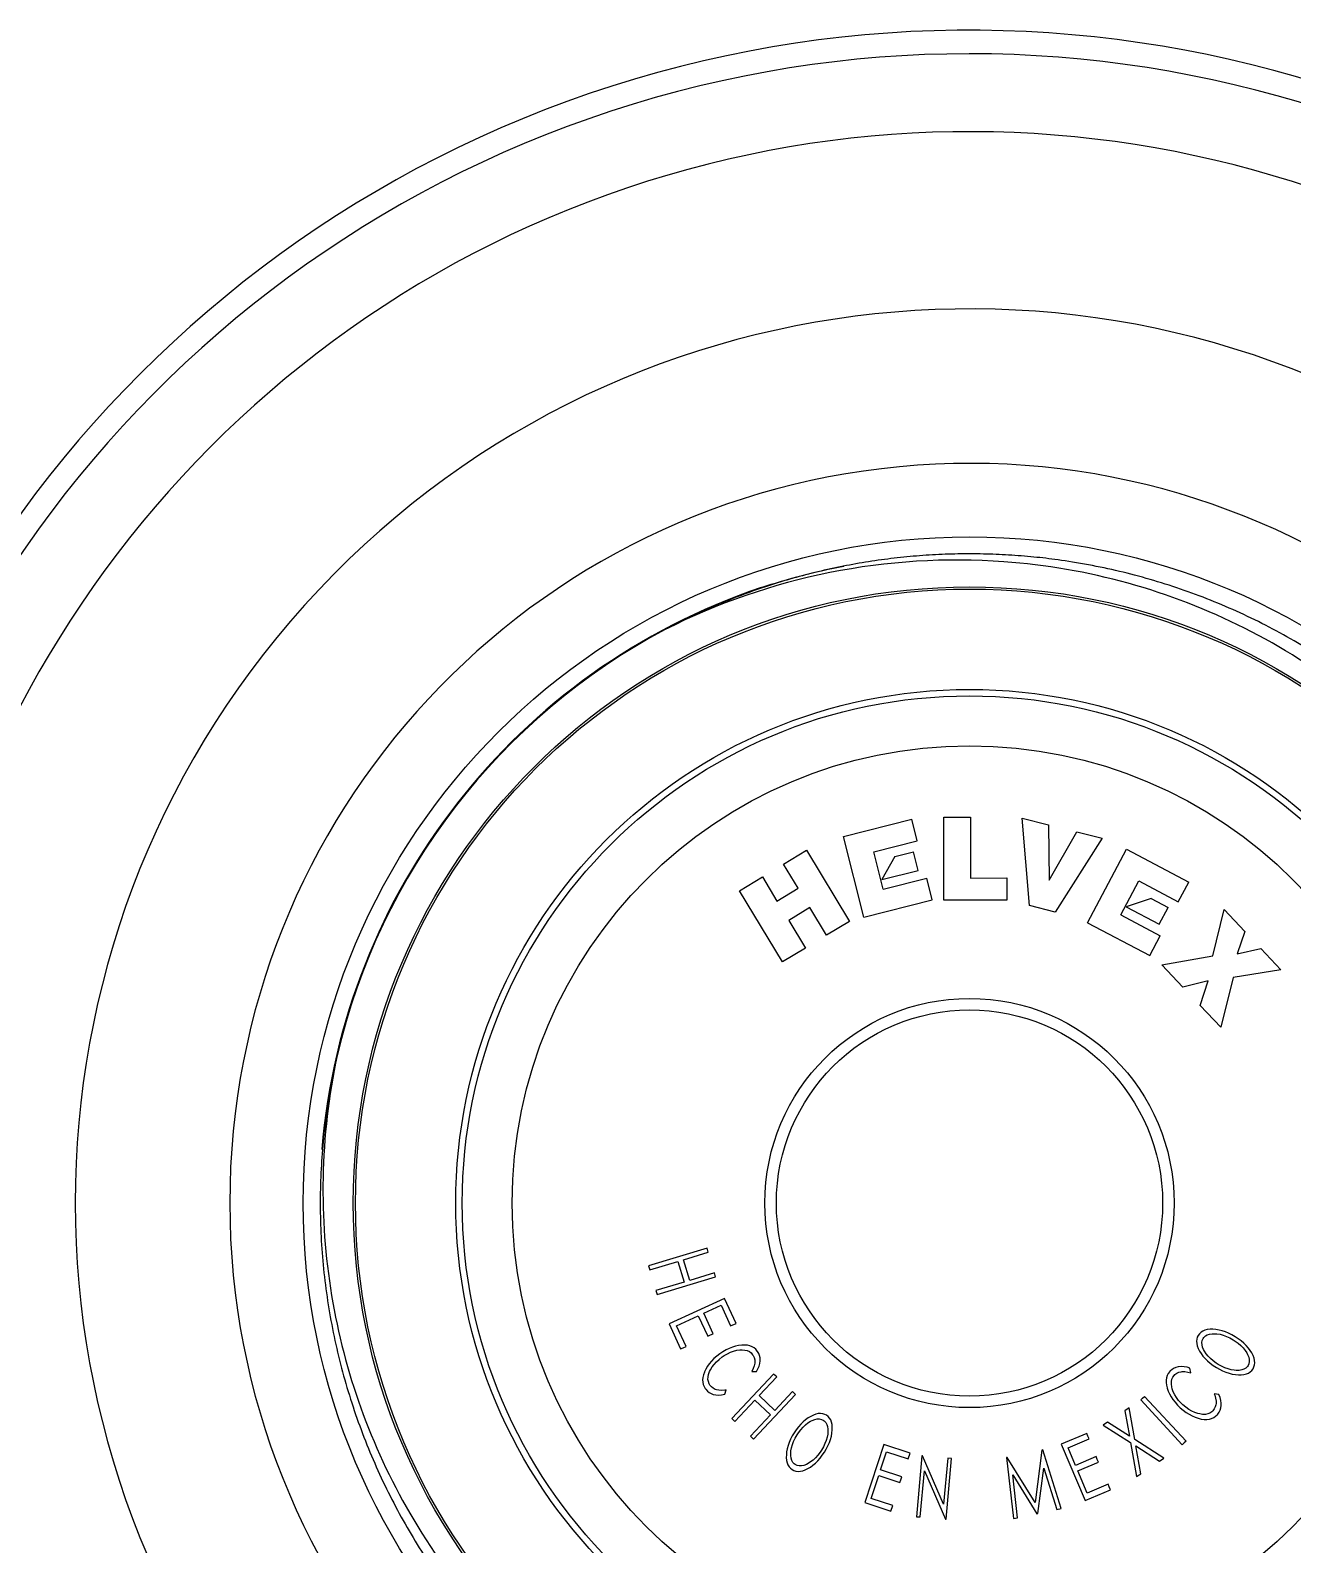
# Model space of a CAD drawing. Header units: millimetres. Extents: x 2.27 to 5, y 4.62 to 5.66.
# Drawn here: x 3.03696 to 3.07578, y 5.50005 to 5.54663 of the extents above; entities that cross this region are included whole.
import ezdxf

# ---------------------------------------------------------------- set-up
doc = ezdxf.new("R2010")
doc.units = ezdxf.units.MM
doc.linetypes.add('ACAD_ISO07W100', pattern=[3, 0, -3])
doc.styles.get("Standard").update_dxf_attribs({"font": 'arial.ttf'})
doc.dimstyles.new('cotas baños', dxfattribs={"dimtxt": 0.02, "dimasz": 0.015, "dimexe": 0.01, "dimexo": 0, "dimgap": 0.01, "dimtad": 1, "dimdsep": 46, "dimtxsty": 'Standard', "dimcen": 2.5, "dimadec": 0, "dimazin": 0, "dimtfac": 1, "dimtmove": 0, "dimatfit": 3, "dimfxl": 0, "dimarcsym": 0})

# ---------------------------------------------------------------- blocks, each defined once
blk = doc.blocks.new('110-32-frente')
at = {"linetype": 'Continuous', "lineweight": 5}
for p, q in [((7.627420896243776, 3.622709596076497), (7.628242295331317, 3.62271167457132)), ((7.627427506103075, 3.620152608068679), (7.627420896243776, 3.622709596076497)), ((7.628242295331317, 3.62271167457132), (7.628247058315082, 3.620833832188612)), ((7.62433945187834, 3.622116416634309), (7.62643726525269, 3.622645206427115)), ((7.626605061722608, 3.621979524745012), (7.62643726525269, 3.622645206427115)), ((7.630054811766776, 3.619984175785411), (7.629830973952742, 3.622672932877321)), ((7.629830973952742, 3.622672932877321), (7.630646820240925, 3.622471751472232)), ((7.630646820240925, 3.622471751472232), (7.630669208065674, 3.620765885912252)), ((7.630669208065674, 3.620765885912252), (7.631513226174412, 3.62225809956298)), ((7.631513226174412, 3.62225809956298), (7.632296941856666, 3.622064827583791)), ((7.624965224951928, 3.619633851462047), (7.62433945187834, 3.622116416634309)), ((7.625270644772691, 3.621643162096599), (7.626605061722608, 3.621979524745012)), ((7.632296941856666, 3.622064827583791), (7.630848767270791, 3.619788358237962)), ((7.622493691666327, 3.621264360583136), (7.623196569154928, 3.62168918147752)), ((7.623196569154928, 3.62168918147752), (7.624519202792349, 3.619500785190509)), ((7.625560824906442, 3.620491960288553), (7.625270644772691, 3.621643162096599)), ((7.625914787613041, 3.621497006959327), (7.625513704268342, 3.620789934146465)), ((7.625914787613041, 3.621497006959327), (7.626488861724213, 3.621641712171913)), ((7.626632797228225, 3.621070691646437), (7.626488861724213, 3.621641712171913)), ((7.631849512789969, 3.619458015616494), (7.633045649876037, 3.621721636133603)), ((7.633045649876037, 3.621721636133603), (7.634958450977208, 3.62071087822693)), ((7.621136021751587, 3.620443877740964), (7.621839000908665, 3.620868686417299)), ((7.621839000908665, 3.620868686417299), (7.622288039928568, 3.62012574347975)), ((7.622942733740751, 3.620521443062706), (7.622493691666327, 3.621264360583136)), ((7.625513704268342, 3.620789934146465), (7.626632797228225, 3.621070691646437)), ((7.625560824906442, 3.620491960288553), (7.62689524185636, 3.620828322936962)), ((7.627063038326268, 3.620162641254857), (7.62689524185636, 3.620828322936962)), ((7.628247058315082, 3.620833832188612), (7.629363511673887, 3.620836601874291)), ((7.629363511673887, 3.620836601874291), (7.629365272153499, 3.620157595552825)), ((7.622458680806117, 3.61825547839944), (7.621136021751587, 3.620443877740964)), ((7.622288039928568, 3.62012574347975), (7.622942733740751, 3.620521443062706)), ((7.632866318465296, 3.619697173059559), (7.633420984740142, 3.620746847026289)), ((7.633420984740142, 3.620746847026289), (7.634637715571599, 3.620103904951741)), ((7.634637715571599, 3.620103904951741), (7.634958450977208, 3.62071087822693)), ((7.623303801000433, 3.619924000862809), (7.622649081771137, 3.619528304334362)), ((7.623816226689775, 3.619076001931293), (7.623303801000433, 3.619924000862809)), ((7.624965224951928, 3.619633851462047), (7.627063038326268, 3.620162641254857)), ((7.629365272153499, 3.620157595552825), (7.627427506103075, 3.620152608068679)), ((7.630848767270791, 3.619788358237962), (7.630054811766776, 3.619984175785411)), ((7.633801875285675, 3.620207214081371), (7.63303044983823, 3.619950728842277)), ((7.63303044983823, 3.619950728842277), (7.634050193886075, 3.619409956013869)), ((7.633801875285675, 3.620207214081371), (7.634325320128503, 3.619930616575616)), ((7.634050193886075, 3.619409956013869), (7.634325320128503, 3.619930616575616)), ((7.622649081771137, 3.619528304334362), (7.623161532877603, 3.618680302348334)), ((7.624519202792349, 3.619500785190509), (7.623816226689775, 3.619076001931293)), ((7.631849512789969, 3.619458015616494), (7.633762313891146, 3.618447257709822)), ((7.632866318465296, 3.619697173059559), (7.634083049296755, 3.61905423098501)), ((7.635705498700887, 3.618438783240147), (7.636050588160798, 3.61986277013899)), ((7.636050588160798, 3.61986277013899), (7.63668368726779, 3.619190011458623)), ((7.633762313891146, 3.618447257709822), (7.634083049296755, 3.61905423098501)), ((7.63668368726779, 3.619190011458623), (7.63644633390988, 3.618497190740566)), ((7.623161532877603, 3.618680302348334), (7.622458680806117, 3.61825547839944)), ((7.63644633390988, 3.618497190740566), (7.637173829143072, 3.618669126662581)), ((7.637173829143072, 3.618669126662581), (7.637792292477605, 3.618011853714737)), ((7.634134825785772, 3.618167453137115), (7.635705498700887, 3.618438783240147)), ((7.634782122710902, 3.617479560973478), (7.634134825785772, 3.618167453137115)), ((7.635553029220212, 3.617671214943026), (7.634782122710902, 3.617479560973478)), ((7.635313725158361, 3.616914667259699), (7.635553029220212, 3.617671214943026)), ((7.636331341232982, 3.617773745048378), (7.635949269079433, 3.616239279290464)), ((7.637792292477605, 3.618011853714737), (7.636331341232982, 3.617773745048378)), ((7.635949269079433, 3.616239279290464), (7.635313725158361, 3.616914667259699)), ((7.620135982964442, 3.609437474831615), (7.618333866959587, 3.608895518492282)), ((7.619413806402661, 3.609084917510038), (7.620173136078683, 3.609314305338635)), ((7.620173136078683, 3.609314305338635), (7.620135982964442, 3.609437474831615)), ((7.618333866959587, 3.608895518492282), (7.618371020073829, 3.608772348999302)), ((7.618371020073829, 3.608772348999302), (7.61923763891778, 3.609031867958297)), ((7.61923763891778, 3.609031867958297), (7.619427287263874, 3.60839903126445)), ((7.619604932213122, 3.60845189653596), (7.619413806402661, 3.609084917510038)), ((7.619427287263874, 3.60839903126445), (7.618560484139684, 3.608138034841093)), ((7.618597452973694, 3.608013387883747), (7.620401046442914, 3.608555159942845)), ((7.620364077608904, 3.608679806900192), (7.619604932213122, 3.60845189653596)), ((7.620401046442914, 3.608555159942845), (7.620364077608904, 3.608679806900192)), ((7.618560484139684, 3.608138034841093), (7.618597452973694, 3.608013387883747)), ((7.62067602238416, 3.607896676071536), (7.618966310740624, 3.60710912431216)), ((7.621031547524423, 3.607126114968693), (7.62067602238416, 3.607896676071536)), ((7.619196248785733, 3.607051936212221), (7.619866542704492, 3.607361449897037)), ((7.619866542704492, 3.607361449897037), (7.620155730781206, 3.606732702815736)), ((7.620035132142334, 3.607437951375885), (7.620570074737707, 3.607684823269305)), ((7.620322842754687, 3.606809388574816), (7.620035132142334, 3.607437951375885)), ((7.620570074737707, 3.607684823269305), (7.620862773806344, 3.607048136025483)), ((7.618966310740624, 3.60710912431216), (7.619321835880888, 3.606338563209316)), ((7.619488947854371, 3.606415248968396), (7.619196248785733, 3.607051936212221)), ((7.620862773806344, 3.607048136025483), (7.621031547524423, 3.607126114968693)), ((7.635337626100188, 3.606853731556199), (7.635289115040144, 3.606810082210202)), ((7.635393468893553, 3.606889537279659), (7.635337626100188, 3.606853731556199)), ((7.635458092745039, 3.606917158326691), (7.635393468893553, 3.606889537279659)), ((7.635531156600756, 3.606935145372491), (7.635458092745039, 3.606917158326691)), ((7.635614450839412, 3.606944606687985), (7.635531156600756, 3.606935145372491)), ((7.635700046729183, 3.606944348892973), (7.635614450839412, 3.606944606687985)), ((7.63579476473096, 3.606937355746346), (7.635700046729183, 3.606944348892973)), ((7.635891784383857, 3.606920643489214), (7.63579476473096, 3.606937355746346)), ((7.635988548092143, 3.606896343554154), (7.635891784383857, 3.606920643489214)), ((7.636087954505434, 3.606863773833399), (7.635988548092143, 3.606896343554154)), ((7.636188213245034, 3.606821826056027), (7.636087954505434, 3.606863773833399)), ((7.619321835880888, 3.606338563209316), (7.619404560995334, 3.606376259496791)), ((7.619404560995334, 3.606376259496791), (7.619488947854371, 3.606415248968396)), ((7.620155730781206, 3.606732702815736), (7.620240117640242, 3.606771692287342)), ((7.620240117640242, 3.606771692287342), (7.620322842754687, 3.606809388574816)), ((7.62091816684299, 3.606397534311873), (7.620821775988801, 3.60635854161778)), ((7.621013452015772, 3.606427662219783), (7.62091816684299, 3.606397534311873)), ((7.621108924691278, 3.606447263596908), (7.621013452015772, 3.606427662219783)), ((7.621203291685383, 3.606458000187847), (7.621108924691278, 3.606447263596908)), ((7.621206430894346, 3.606459109091744), (7.621203291685383, 3.606458000187847)), ((7.621295075533707, 3.606460056272833), (7.621206430894346, 3.606459109091744)), ((7.621376704634215, 3.606452875788678), (7.621295075533707, 3.606460056272833)), ((7.621451133915628, 3.606436090174909), (7.621376704634215, 3.606452875788678)), ((7.621519840842303, 3.606409515151291), (7.621451133915628, 3.606436090174909)), ((7.621581532230116, 3.606374812462426), (7.621519840842303, 3.606409515151291)), ((7.635204793939037, 3.606640256496596), (7.63519848351698, 3.606574439881715)), ((7.63519848351698, 3.606574439881715), (7.635204875964313, 3.606504104457067)), ((7.635222698959566, 3.606703344680401), (7.635204793939037, 3.606640256496596)), ((7.635204875964313, 3.606504104457067), (7.635221413685301, 3.60643138165523)), ((7.635221413685301, 3.60643138165523), (7.635250654275688, 3.606354140043623)), ((7.635250834363028, 3.606757907133896), (7.635222698959566, 3.606703344680401)), ((7.635289115040144, 3.606810082210202), (7.635250834363028, 3.606757907133896)), ((7.635366179031607, 3.606539566659442), (7.635378286752903, 3.606604019058786)), ((7.635368564558398, 3.606471703721258), (7.635366179031607, 3.606539566659442)), ((7.635386210550315, 3.606397190540725), (7.635368564558398, 3.606471703721258)), ((7.635378286752903, 3.606604019058786), (7.635405995993202, 3.606663270540593)), ((7.635418349790321, 3.606319266821351), (7.635386210550315, 3.606397190540725)), ((7.635405995993202, 3.606663270540593), (7.635428674534516, 3.606694643797152)), ((7.635428674534516, 3.606694643797152), (7.635474627998831, 3.606740424575725)), ((7.635474627998831, 3.606740424575725), (7.635531579063119, 3.606774439920492)), ((7.635531579063119, 3.606774439920492), (7.635599527727373, 3.606796689831448)), ((7.635599527727373, 3.606796689831448), (7.63567915609937, 3.606810072958207)), ((7.63567915609937, 3.606810072958207), (7.635769441017452, 3.606810241326353)), ((7.635769441017452, 3.606810241326353), (7.635829460333098, 3.60680529511983)), ((7.635829460333098, 3.60680529511983), (7.635925371715068, 3.606790373241391)), ((7.635925371715068, 3.606790373241391), (7.636023243694283, 3.606764282927638)), ((7.636023243694283, 3.606764282927638), (7.636123076270728, 3.606727024178574)), ((7.636123076270728, 3.606727024178574), (7.636223761173482, 3.606680387372893)), ((7.636288216040021, 3.606772290600726), (7.636188213245034, 3.606821826056027)), ((7.636223761173482, 3.606680387372893), (7.636326406673469, 3.606622582131898)), ((7.636383955969853, 3.606717639953959), (7.636288216040021, 3.606772290600726)), ((7.636326406673469, 3.606622582131898), (7.636387618752514, 3.60658370445628)), ((7.636481997550802, 3.606653270196691), (7.636383955969853, 3.606717639953959)), ((7.636387618752514, 3.60658370445628), (7.636479180926464, 3.606517800264931)), ((7.636479180926464, 3.606517800264931), (7.636560682936021, 3.606448145097655)), ((7.636571769346062, 3.606586257734416), (7.636481997550802, 3.606653270196691)), ((7.636560682936021, 3.606448145097655), (7.636633574106005, 3.606374397900562)), ((7.636655061734317, 3.606517710838062), (7.636571769346062, 3.606586257734416)), ((7.636729743282991, 3.606445071911899), (7.636655061734317, 3.606517710838062)), ((7.636795813992088, 3.606368340955922), (7.636729743282991, 3.606445071911899)), ((7.620273206323559, 3.605966325375952), (7.620206190143897, 3.605886157627359)), ((7.620350196193313, 3.606042248234174), (7.620273206323559, 3.605966325375952)), ((7.620436050849242, 3.606117065410992), (7.620350196193313, 3.606042248234174)), ((7.620353752300089, 3.605866252139566), (7.620423539128254, 3.605944573863325)), ((7.620423539128254, 3.605944573863325), (7.620504961391092, 3.606019943880845)), ((7.62052892426653, 3.606188006257909), (7.620436050849242, 3.606117065410992)), ((7.620504961391092, 3.606019943880845), (7.620598019088618, 3.606092362192129)), ((7.620627154700571, 3.606253777590797), (7.62052892426653, 3.606188006257909)), ((7.620598019088618, 3.606092362192129), (7.620663567471389, 3.606136702235506)), ((7.620724279453206, 3.606310684137497), (7.620627154700571, 3.606253777590797)), ((7.620663567471389, 3.606136702235506), (7.620760692224024, 3.606193608782209)), ((7.620821775988801, 3.60635854161778), (7.620724279453206, 3.606310684137497)), ((7.620760692224024, 3.606193608782209), (7.620857820199148, 3.60623851133376)), ((7.620857820199148, 3.60623851133376), (7.620953842492867, 3.606274549099129)), ((7.620953842492867, 3.606274549099129), (7.62104986800908, 3.606298582869346)), ((7.62104986800908, 3.606298582869346), (7.621147374212142, 3.606310428364182)), ((7.621147374212142, 3.606310428364182), (7.621215150070177, 3.606312478004188)), ((7.621215150070177, 3.606312478004188), (7.621298440915282, 3.606306590704161)), ((7.621298440915282, 3.606306590704161), (7.621372685916455, 3.606288327626028)), ((7.621372685916455, 3.606288327626028), (7.621437885073696, 3.606257688769787)), ((7.621437885073696, 3.606257688769787), (7.621494222667245, 3.606216151599802)), ((7.621494222667245, 3.606216151599802), (7.621540221232734, 3.606163900396306)), ((7.621540221232734, 3.606163900396306), (7.621556664065955, 3.606139342787798)), ((7.621556664065955, 3.606139342787798), (7.621586229465691, 3.606075637207368)), ((7.621636023798827, 3.606330504643945), (7.621581532230116, 3.606374812462426)), ((7.621586229465691, 3.606075637207368), (7.621603238029578, 3.606007496011354)), ((7.621604366268414, 3.6059323328315), (7.621602342408322, 3.605904076728343)), ((7.621603238029578, 3.606007496011354), (7.621604366268414, 3.6059323328315)), ((7.621683315548445, 3.606276591695857), (7.621636023798827, 3.606330504643945)), ((7.621692367837354, 3.606264959483663), (7.621683315548445, 3.606276591695857)), ((7.621728395935258, 3.606204949175392), (7.621692367837354, 3.606264959483663)), ((7.621753344661663, 3.606140318971299), (7.621728395935258, 3.606204949175392)), ((7.621768507200713, 3.606069407126792), (7.621753344661663, 3.606140318971299)), ((7.621760427872814, 3.605896362738423), (7.621770747565939, 3.605979100742825)), ((7.621771297184146, 3.605995537131068), (7.621768507200713, 3.606069407126792)), ((7.621770747565939, 3.605979100742825), (7.621771297184146, 3.605995537131068)), ((7.635250654275688, 3.606354140043623), (7.635291148410658, 3.606272720676138)), ((7.635291148410658, 3.606272720676138), (7.635339145114279, 3.606197183717153)), ((7.635339145114279, 3.606197183717153), (7.635397287091564, 3.606119259380982)), ((7.635397287091564, 3.606119259380982), (7.635463698854543, 3.606043977749808)), ((7.635442816859921, 3.606273740136991), (7.635418349790321, 3.606319266821351)), ((7.635495587701128, 3.606192490988047), (7.635442816859921, 3.606273740136991)), ((7.635463698854543, 3.606043977749808), (7.635538380403219, 3.605971338823646)), ((7.635556969381909, 3.606115333868913), (7.635495587701128, 3.606192490988047)), ((7.635538380403219, 3.605971338823646), (7.635619882412776, 3.605901683656366)), ((7.635630201605777, 3.606043035996632), (7.635556969381909, 3.606115333868913)), ((7.635711362561451, 3.605971931504544), (7.635630201605777, 3.606043035996632)), ((7.635802924735402, 3.605906027313196), (7.635711362561451, 3.605971931504544)), ((7.636633574106005, 3.606374397900562), (7.636694955786786, 3.606297240781429)), ((7.636694955786786, 3.606297240781429), (7.636748067681878, 3.606217440957294)), ((7.636748067681878, 3.606217440957294), (7.636773301968518, 3.606168674569431)), ((7.636773301968518, 3.606168674569431), (7.636805441208522, 3.606090750850056)), ((7.636853955969364, 3.606290416619746), (7.636795813992088, 3.606368340955922)), ((7.636805441208522, 3.606090750850056), (7.636821978929511, 3.606018028048219)), ((7.636824023402418, 3.605948715785224), (7.636812256735013, 3.605885712710692)), ((7.636821978929511, 3.606018028048219), (7.636824023402418, 3.605948715785224)), ((7.636899395077259, 3.606217011093338), (7.636853955969364, 3.606290416619746)), ((7.636939889212228, 3.606135591725852), (7.636899395077259, 3.606217011093338)), ((7.636969470856492, 3.606059799439056), (7.636939889212228, 3.606135591725852)), ((7.636985667523602, 3.60598562731241), (7.636969470856492, 3.606059799439056)), ((7.636992401024818, 3.60591674121257), (7.636985667523602, 3.60598562731241)), ((7.636985749548877, 3.605849475272883), (7.636992401024818, 3.60591674121257)), ((7.620005005662015, 3.605464116989991), (7.619998562298796, 3.605388397746942)), ((7.620024005861082, 3.605544271848621), (7.620005005662015, 3.605464116989991)), ((7.620054085431647, 3.60562904660307), (7.620024005861082, 3.605544271848621)), ((7.62005648429718, 3.605636249644657), (7.620054085431647, 3.60562904660307)), ((7.620097090398523, 3.60572121190183), (7.62005648429718, 3.605636249644657)), ((7.620146561286048, 3.605805068477597), (7.620097090398523, 3.60572121190183)), ((7.620206190143897, 3.605886157627359), (7.620146561286048, 3.605805068477597)), ((7.620163844359893, 3.605402292881784), (7.62016733279438, 3.605478380685301)), ((7.62016733279438, 3.605478380685301), (7.620184855529089, 3.605558719824166)), ((7.620184855529089, 3.605558719824166), (7.620216412564013, 3.605643310298383)), ((7.620216412564013, 3.605643310298383), (7.620242990810119, 3.60570001322991)), ((7.620242990810119, 3.60570001322991), (7.620292645977884, 3.605785347270039)), ((7.620292645977884, 3.605785347270039), (7.620353752300089, 3.605866252139566)), ((7.622186196007241, 3.605568675606896), (7.620895857472269, 3.604197657545711)), ((7.621554555822826, 3.605737485370667), (7.621510441952053, 3.605648459280867)), ((7.621510441952053, 3.605648459280867), (7.621658922286932, 3.605647945110046)), ((7.621586297137981, 3.605823553309246), (7.621554555822826, 3.605737485370667)), ((7.621602342408322, 3.605904076728343), (7.621586297137981, 3.605823553309246)), ((7.621658922286932, 3.605647945110046), (7.621701746196067, 3.605726628949295)), ((7.621701746196067, 3.605726628949295), (7.621737919904313, 3.60581214404717)), ((7.621737055909662, 3.604902979624828), (7.622280035940562, 3.60547894784355)), ((7.621737919904313, 3.60581214404717), (7.621760427872814, 3.605896362738423)), ((7.622280035940562, 3.60547894784355), (7.622186196007241, 3.605568675606896)), ((7.634277533808308, 3.605455832494158), (7.634266619467204, 3.605383451363003)), ((7.634299360640099, 3.605522586544619), (7.634277533808308, 3.605455832494158)), ((7.634330991691675, 3.605585503893085), (7.634299360640099, 3.605522586544619)), ((7.634373535233947, 3.605642794160853), (7.634330991691675, 3.605585503893085)), ((7.634382402018139, 3.605654473868593), (7.634373535233947, 3.605642794160853)), ((7.63443483488946, 3.605701789081248), (7.634382402018139, 3.605654473868593)), ((7.6344928091154, 3.605740152400439), (7.63443483488946, 3.605701789081248)), ((7.634443609162786, 3.605407574294723), (7.634472341564738, 3.605471173750956)), ((7.634472341564738, 3.605471173750956), (7.634513094728319, 3.605527355747804)), ((7.634557774020762, 3.605769222772281), (7.6344928091154, 3.605740152400439)), ((7.634513094728319, 3.605527355747804), (7.634533385892439, 3.605548583730705)), ((7.634533385892439, 3.605548583730705), (7.634590592901338, 3.605590186753397)), ((7.63463117893037, 3.605788659142891), (7.634557774020762, 3.605769222772281)), ((7.634590592901338, 3.605590186753397), (7.63465444953578, 3.60562104750393)), ((7.634645587069186, 3.605791386957164), (7.63463117893037, 3.605788659142891)), ((7.63472964852488, 3.605797608569154), (7.634645587069186, 3.605791386957164)), ((7.63465444953578, 3.60562104750393), (7.634725723012812, 3.605637926278809)), ((7.634725723012812, 3.605637926278809), (7.634754198236556, 3.60564193258255)), ((7.634817119902613, 3.60579232069195), (7.63472964852488, 3.605797608569154)), ((7.634754198236556, 3.60564193258255), (7.634836895476709, 3.605642356895305)), ((7.634906892931467, 3.605777313704241), (7.634817119902613, 3.60579232069195)), ((7.634836895476709, 3.605642356895305), (7.634927350613331, 3.605630248557215)), ((7.634992488204446, 3.605751053171947), (7.634906892931467, 3.605777313704241)), ((7.634927350613331, 3.605630248557215), (7.635023773267733, 3.605604499297347)), ((7.635023773267733, 3.605604499297347), (7.634992488204446, 3.605751053171947)), ((7.635619882412776, 3.605901683656366), (7.635711103532842, 3.605834330140208)), ((7.635711103532842, 3.605834330140208), (7.63580948616768, 3.605771409707748)), ((7.635866694410175, 3.605865018205005), (7.635802924735402, 3.605906027313196)), ((7.63580948616768, 3.605771409707748), (7.635902327447893, 3.605717441168749)), ((7.635969680964052, 3.605808662288815), (7.635866694410175, 3.605865018205005)), ((7.635902327447893, 3.605717441168749), (7.636003779567687, 3.605667564659565)), ((7.636070365866808, 3.605762025483134), (7.635969680964052, 3.605808662288815)), ((7.636003779567687, 3.605667564659565), (7.636104038307288, 3.605625616882193)), ((7.636168749118439, 3.605725107787954), (7.636070365866808, 3.605762025483134)), ((7.636104038307288, 3.605625616882193), (7.636201995395764, 3.605593388215321)), ((7.636266621097653, 3.605699017474201), (7.636168749118439, 3.605725107787954)), ((7.636201995395764, 3.605593388215321), (7.636300208428862, 3.605568747226378)), ((7.636362532479622, 3.605684095595762), (7.636266621097653, 3.605699017474201)), ((7.636300208428862, 3.605568747226378), (7.636395778756947, 3.605552376023133)), ((7.636421102470464, 3.605679490443126), (7.636362532479622, 3.605684095595762)), ((7.636395778756947, 3.605552376023133), (7.636491946083537, 3.605545041822619)), ((7.636511728442428, 3.605681108136078), (7.636421102470464, 3.605679490443126)), ((7.636491946083537, 3.605545041822619), (7.636576092648503, 3.605545125081492)), ((7.636591015760544, 3.605693041938028), (7.636511728442428, 3.605681108136078)), ((7.636576092648503, 3.605545125081492), (7.636657937562347, 3.605554927450867)), ((7.636658964424796, 3.605715291848984), (7.636591015760544, 3.605693041938028)), ((7.636657937562347, 3.605554927450867), (7.636732450742876, 3.605572573442785)), ((7.636717705867772, 3.605750415464672), (7.636658964424796, 3.605715291848984)), ((7.636763318278206, 3.605794746918442), (7.636717705867772, 3.605750415464672)), ((7.636732450742876, 3.605572573442785), (7.636796733540478, 3.605598745165011)), ((7.636784547494706, 3.605826461228886), (7.636763318278206, 3.605794746918442)), ((7.636812256735013, 3.605885712710692), (7.636784547494706, 3.605826461228886)), ((7.636796733540478, 3.605598745165011), (7.636852576333836, 3.605634550888467)), ((7.636852576333836, 3.605634550888467), (7.636901087393889, 3.605678200234464)), ((7.636901087393889, 3.605678200234464), (7.636939709124889, 3.605731824635579)), ((7.636939709124889, 3.605731824635579), (7.636968185582233, 3.605787836413885)), ((7.636968185582233, 3.605787836413885), (7.636985749548877, 3.605849475272883)), ((7.619998562298796, 3.605388397746942), (7.620001536562463, 3.605316005215581)), ((7.620001536562463, 3.605316005215581), (7.620016883381751, 3.60524657083544)), ((7.620016883381751, 3.60524657083544), (7.620043309572523, 3.605181756351115)), ((7.620043309572523, 3.605181756351115), (7.620080630854553, 3.605120084298242)), ((7.620080630854553, 3.605120084298242), (7.620095964783879, 3.605098665898694)), ((7.620095964783879, 3.605098665898694), (7.62014621146222, 3.605044384390133)), ((7.62014621146222, 3.605044384390133), (7.620200703030938, 3.605000076571657)), ((7.620176236250451, 3.605333227062112), (7.620163844359893, 3.605402292881784)), ((7.620201184976857, 3.605268596858022), (7.620176236250451, 3.605333227062112)), ((7.620200703030938, 3.605000076571657), (7.620260916954386, 3.604965558163023)), ((7.620224834074158, 3.605229636388827), (7.620201184976857, 3.605268596858022)), ((7.620273234727668, 3.60517258423177), (7.620224834074158, 3.605229636388827)), ((7.620327910576619, 3.605129753877655), (7.620273234727668, 3.60517258423177)), ((7.620389786244665, 3.605096528653156), (7.620327910576619, 3.605129753877655)), ((7.620424323988237, 3.605084718605709), (7.620389786244665, 3.605096528653156)), ((7.620498937549884, 3.605069410456305), (7.620424323988237, 3.605084718605709)), ((7.62058536760395, 3.605064632060173), (7.620498937549884, 3.605069410456305)), ((7.620682320966308, 3.605072045161914), (7.62058536760395, 3.605064632060173)), ((7.62068143179004, 3.604944617888605), (7.62072664167475, 3.605078520750037)), ((7.62072664167475, 3.605078520750037), (7.620682320966308, 3.605072045161914)), ((7.622762164225968, 3.605025695575996), (7.622218999914835, 3.604448249892906)), ((7.62285618843952, 3.604937445277016), (7.622762164225968, 3.605025695575996)), ((7.634266619467204, 3.605383451363003), (7.634265168291996, 3.605305784205043)), ((7.634265168291996, 3.605305784205043), (7.634274970661372, 3.605223939291199)), ((7.634274970661372, 3.605223939291199), (7.634294577250527, 3.605138257675356)), ((7.634294577250527, 3.605138257675356), (7.63429568552145, 3.605136467296663)), ((7.63429568552145, 3.605136467296663), (7.6343262046013, 3.605045158600127)), ((7.6343262046013, 3.605045158600127), (7.634366442791658, 3.604956151554713)), ((7.634424338076321, 3.60526068059984), (7.634427238576336, 3.605338006703917)), ((7.63443524871662, 3.605177045307303), (7.634424338076321, 3.60526068059984)), ((7.634427238576336, 3.605338006703917), (7.634443609162786, 3.605407574294723)), ((7.634451701328344, 3.605110460858583), (7.63443524871662, 3.605177045307303)), ((7.634485460111697, 3.605019919379088), (7.634451701328344, 3.605110460858583)), ((7.634528596951668, 3.604930230225907), (7.634485460111697, 3.605019919379088)), ((7.620260916954386, 3.604965558163023), (7.620326853232569, 3.604940829164239)), ((7.620326853232569, 3.604940829164239), (7.620402944258572, 3.604925336734599)), ((7.620402944258572, 3.604925336734599), (7.620487896848274, 3.604920742618702)), ((7.620487896848274, 3.604920742618702), (7.620581711001677, 3.604927046816548)), ((7.620581711001677, 3.604927046816548), (7.62068143179004, 3.604944617888605)), ((7.620989881685822, 3.604109407246732), (7.621610772987643, 3.604768685645499)), ((7.621565849904548, 3.603566427215834), (7.62285618843952, 3.604937445277016)), ((7.621610772987643, 3.604768685645499), (7.622092716992809, 3.604313955913582)), ((7.622218999914835, 3.604448249892906), (7.621737055909662, 3.604902979624828)), ((7.63312174738391, 3.604524308788668), (7.632992496643197, 3.604438399350403)), ((7.633297083099038, 3.603548153966581), (7.63312174738391, 3.604524308788668)), ((7.63348087816491, 3.604769102039671), (7.633540329187503, 3.604824705734774)), ((7.634761243839086, 3.603389540244705), (7.63348087816491, 3.604769102039671)), ((7.633540329187503, 3.604824705734774), (7.633602919419054, 3.604881418333768)), ((7.633602919419054, 3.604881418333768), (7.634883285093231, 3.603501856538802)), ((7.634366442791658, 3.604956151554713), (7.634414609713823, 3.604868337889495)), ((7.634414609713823, 3.604868337889495), (7.634472495746492, 3.604782825875393)), ((7.634472495746492, 3.604782825875393), (7.634539759835782, 3.604698166187603)), ((7.634582902226953, 3.604842501669956), (7.634528596951668, 3.604930230225907)), ((7.634539759835782, 3.604698166187603), (7.634616401981687, 3.604614358826125)), ((7.634646926612737, 3.604757074765128), (7.634582902226953, 3.604842501669956)), ((7.634616401981687, 3.604614358826125), (7.634700972859412, 3.604531744844845)), ((7.634722460487722, 3.60467505778234), (7.634646926612737, 3.604757074765128)), ((7.634700972859412, 3.604531744844845), (7.634788698331362, 3.60445603643372)), ((7.634781370298847, 3.604619896479949), (7.634722460487722, 3.60467505778234)), ((7.634869095770795, 3.604544188068825), (7.634781370298847, 3.604619896479949)), ((7.634959549673822, 3.604480074256169), (7.634869095770795, 3.604544188068825)), ((7.635744587867592, 3.604956118864333), (7.635759250717419, 3.604914428881972)), ((7.635883467721393, 3.604941792750793), (7.635744587867592, 3.604956118864333)), ((7.63577757203231, 3.604556784240958), (7.635745940980732, 3.604493866892497)), ((7.635759250717419, 3.604914428881972), (7.635786530093768, 3.604822352968398)), ((7.635796500214489, 3.604624220399191), (7.63577757203231, 3.604556784240958)), ((7.635786530093768, 3.604822352968398), (7.635799998329801, 3.604736586243284)), ((7.635800337533289, 3.604660027356246), (7.635796500214489, 3.604624220399191)), ((7.635799998329801, 3.604736586243284), (7.635800337533289, 3.604660027356246)), ((7.635922341696207, 3.604846988406144), (7.635883467721393, 3.604941792750793)), ((7.63594851280164, 3.604756702871263), (7.635922341696207, 3.604846988406144)), ((7.635930602229912, 3.60445959005192), (7.635952088007826, 3.604524894777577)), ((7.635960872766744, 3.604672726524842), (7.63594851280164, 3.604756702871263)), ((7.635952088007826, 3.604524894777577), (7.635962320241156, 3.604594377259112)), ((7.635962320241156, 3.604594377259112), (7.635960872766744, 3.604672726524842)), ((7.620895857472269, 3.604197657545711), (7.620989881685822, 3.604109407246732)), ((7.622092716992809, 3.604313955913582), (7.621471825690988, 3.603654677514814)), ((7.623093538988072, 3.604097598626875), (7.623020056887753, 3.604025739601277)), ((7.623169238896173, 3.604163179234547), (7.623093538988072, 3.604097598626875)), ((7.623164295554751, 3.604003247745225), (7.623242397550889, 3.604064027399335)), ((7.623249742980334, 3.604219157935098), (7.623169238896173, 3.604163179234547)), ((7.623242397550889, 3.604064027399335), (7.623323641978472, 3.604113911962194)), ((7.623326002174124, 3.604265162945566), (7.623249742980334, 3.604219157935098)), ((7.623323641978472, 3.604113911962194), (7.623370174049724, 3.604138117122687)), ((7.623407434104436, 3.604304520977638), (7.623326002174124, 3.604265162945566)), ((7.623370174049724, 3.604138117122687), (7.623449022834265, 3.604168794648806)), ((7.623484436864146, 3.604332427855268), (7.623407434104436, 3.604304520977638)), ((7.623449022834265, 3.604168794648806), (7.623523073887732, 3.604185066091755)), ((7.623558487917613, 3.604348699298213), (7.623484436864146, 3.604332427855268)), ((7.623523073887732, 3.604185066091755), (7.623590849745767, 3.604187115731762)), ((7.623628109800485, 3.604353519586716), (7.623558487917613, 3.604348699298213)), ((7.623590849745767, 3.604187115731762), (7.623655121056862, 3.604173097543998)), ((7.623694779977113, 3.604346704440537), (7.623628109800485, 3.604353519586716)), ((7.623655121056862, 3.604173097543998), (7.623713117172513, 3.60414485755329)), ((7.623756836702903, 3.60432696067555), (7.623694779977113, 3.604346704440537)), ((7.623713117172513, 3.60414485755329), (7.623744887490082, 3.604122889535531)), ((7.623744887490082, 3.604122889535531), (7.62378996143191, 3.604075255005366)), ((7.623810400425469, 3.604299273525549), (7.623756836702903, 3.60432696067555)), ((7.62378996143191, 3.604075255005366), (7.623821741416947, 3.60401727500216)), ((7.62386230562592, 3.604258289196266), (7.623810400425469, 3.604299273525549)), ((7.623905902103381, 3.604210838946332), (7.62386230562592, 3.604258289196266)), ((7.62394082129738, 3.604153967847022), (7.623905902103381, 3.604210838946332)), ((7.623967063207921, 3.604087675898334), (7.62394082129738, 3.604153967847022)), ((7.623983334650871, 3.604013624844864), (7.623967063207921, 3.604087675898334)), ((7.632461831163098, 3.604081461195576), (7.632330734397555, 3.603992781108819)), ((7.63313306199717, 3.603652637038628), (7.632461831163098, 3.604081461195576)), ((7.632992496643197, 3.604438399350403), (7.63313306199717, 3.603652637038628)), ((7.634788698331362, 3.60445603643372), (7.634879919451428, 3.604388682917562)), ((7.634879919451428, 3.604388682917562), (7.634971396516107, 3.604328917079328)), ((7.635051282683114, 3.604427896095863), (7.634959549673822, 3.604480074256169)), ((7.634971396516107, 3.604328917079328), (7.635062021254469, 3.604278529297719)), ((7.635143612690902, 3.604384754938294), (7.635051282683114, 3.604427896095863)), ((7.635062021254469, 3.604278529297719), (7.635155033370032, 3.604238286789765)), ((7.635237221804956, 3.604353549433078), (7.635143612690902, 3.604384754938294)), ((7.635155033370032, 3.604238286789765), (7.635247193159272, 3.604207422338433)), ((7.635298093446911, 3.604339225169937), (7.635237221804956, 3.604353549433078)), ((7.635247193159272, 3.604207422338433), (7.635347196571062, 3.604183889620415)), ((7.635388548583541, 3.604327116831843), (7.635298093446911, 3.604339225169937)), ((7.635347196571062, 3.604183889620415), (7.635434753058071, 3.604172463390089)), ((7.635470904769809, 3.604326091819793), (7.635388548583541, 3.604327116831843)), ((7.635434753058071, 3.604172463390089), (7.635517109244338, 3.604171438378038)), ((7.635544394788687, 3.604339389837281), (7.635470904769809, 3.604326091819793)), ((7.635517109244338, 3.604171438378038), (7.63559392407599, 3.604179365259451)), ((7.635610126911097, 3.604365220505624), (7.635544394788687, 3.604339389837281)), ((7.63559392407599, 3.604179365259451), (7.635664089282094, 3.60419803441302)), ((7.635668101137035, 3.604403583824812), (7.635610126911097, 3.604365220505624)), ((7.635664089282094, 3.60419803441302), (7.635727604862658, 3.604227445838745)), ((7.635701607059772, 3.604435468353798), (7.635668101137035, 3.604403583824812)), ((7.635745940980732, 3.604493866892497), (7.635701607059772, 3.604435468353798)), ((7.635727604862658, 3.604227445838745), (7.635785920142482, 3.604267258482746)), ((7.635785920142482, 3.604267258482746), (7.635838694067679, 3.604316023020206)), ((7.635838694067679, 3.604316023020206), (7.635855745528296, 3.60433648378607)), ((7.635855745528296, 3.60433648378607), (7.635898630124457, 3.604395223378649)), ((7.635898630124457, 3.604395223378649), (7.635930602229912, 3.60445959005192)), ((7.621471825690988, 3.603654677514814), (7.621565849904548, 3.603566427215834)), ((7.622759020597911, 3.603665180291564), (7.622707522627807, 3.603565071607789)), ((7.622815507024306, 3.603757164532581), (7.622759020597911, 3.603665180291564)), ((7.622800987555678, 3.603496396906013), (7.62284953059705, 3.603596874150259)), ((7.622880117893452, 3.60385413722988), (7.622815507024306, 3.603757164532581)), ((7.62284953059705, 3.603596874150259), (7.622908600169217, 3.603697538897225)), ((7.62294842403476, 3.603944647229024), (7.622880117893452, 3.60385413722988)), ((7.622908600169217, 3.603697538897225), (7.622949581276004, 3.603761448092829)), ((7.623020056887753, 3.604025739601277), (7.62294842403476, 3.603944647229024)), ((7.622949581276004, 3.603761448092829), (7.623017887417313, 3.603851958091972)), ((7.623017887417313, 3.603851958091972), (7.623089335990072, 3.603931572999858)), ((7.623089335990072, 3.603931572999858), (7.623164295554751, 3.604003247745225)), ((7.623831081105777, 3.603622992409572), (7.623802297941836, 3.603524551915377)), ((7.623821741416947, 3.60401727500216), (7.62384465983829, 3.603948396685208)), ((7.62384896917846, 3.603718290472315), (7.623831081105777, 3.603622992409572)), ((7.62384465983829, 3.603948396685208), (7.62385576176721, 3.603868988614983)), ((7.623855047203704, 3.603779050791487), (7.62384896917846, 3.603718290472315)), ((7.62385576176721, 3.603868988614983), (7.623855047203704, 3.603779050791487)), ((7.623936918589264, 3.603557275859017), (7.623962562544235, 3.603654607449318)), ((7.623962562544235, 3.603654607449318), (7.623980634897157, 3.603751382976422)), ((7.623980634897157, 3.603751382976422), (7.623990951367787, 3.603846124975973)), ((7.623991113090589, 3.603931630406378), (7.623983334650871, 3.604013624844864)), ((7.623990951367787, 3.603846124975973), (7.623991113090589, 3.603931630406378)), ((7.631819246951772, 3.603741483267281), (7.631036859689039, 3.603411440359188)), ((7.631855281494651, 3.603657464968712), (7.631819246951772, 3.603741483267281)), ((7.631891131757293, 3.603571969205777), (7.631855281494651, 3.603657464968712)), ((7.632330734397555, 3.603992781108819), (7.633168941262226, 3.603459105319352)), ((7.622585186930463, 3.603173708496541), (7.622576347924202, 3.603078782216758)), ((7.622603259283387, 3.603270484023649), (7.622585186930463, 3.603173708496541)), ((7.622628903238358, 3.603367815613951), (7.622603259283387, 3.603270484023649)), ((7.622663596259755, 3.60346551898721), (7.622628903238358, 3.603367815613951)), ((7.622707522627807, 3.603565071607789), (7.622663596259755, 3.60346551898721)), ((7.622711537524779, 3.603055918577748), (7.622712252088284, 3.603145856401244)), ((7.622712252088284, 3.603145856401244), (7.622718145833289, 3.603205139256051)), ((7.622718145833289, 3.603205139256051), (7.622734556441613, 3.603300621599029)), ((7.622734556441613, 3.603300621599029), (7.622763339605548, 3.603399062093224)), ((7.622763339605548, 3.603399062093224), (7.622800987555678, 3.603496396906013)), ((7.623616424831852, 3.603165120844501), (7.623548118690543, 3.603074610845361)), ((7.623656853097942, 3.603224597647013), (7.623616424831852, 3.603165120844501)), ((7.623716106950332, 3.603326739858346), (7.623656853097942, 3.603224597647013)), ((7.623683857909334, 3.60306818359459), (7.623750130523084, 3.60316644947602)), ((7.623764465711481, 3.603425739638222), (7.623716106950332, 3.603326739858346)), ((7.623750130523084, 3.60316644947602), (7.62380680122971, 3.603259911181403)), ((7.623802297941836, 3.603524551915377), (7.623764465711481, 3.603425739638222)), ((7.62380680122971, 3.603259911181403), (7.623858299199817, 3.603360019865178)), ((7.623858299199817, 3.603360019865178), (7.623902225567868, 3.603459572485757)), ((7.623902225567868, 3.603459572485757), (7.623936918589264, 3.603557275859017)), ((7.625578184327813, 3.603399079034961), (7.624987698068045, 3.601612171880621)), ((7.625476083410553, 3.602616575762581), (7.625661533177742, 3.603177119822255)), ((7.626383816081692, 3.603133545303927), (7.625578184327813, 3.603399079034961)), ((7.625661533177742, 3.603177119822255), (7.626325874748367, 3.602957717377101)), ((7.626325874748367, 3.602957717377101), (7.626383816081692, 3.603133545303927)), ((7.630443542750072, 3.603225865513191), (7.630232519324387, 3.601618196782101)), ((7.630468103581072, 3.603230304351264), (7.630443542750072, 3.603225865513191)), ((7.631030744421501, 3.601425608423127), (7.630468103581072, 3.603230304351264)), ((7.631036859689039, 3.603411440359188), (7.63176883031074, 3.601677151772207)), ((7.631245020441603, 3.603299951415749), (7.631891131757293, 3.603571969205777)), ((7.631474165985138, 3.60275521618804), (7.631245020441603, 3.603299951415749)), ((7.633168941262226, 3.603459105319352), (7.633355191403545, 3.602414068957827)), ((7.634191996117727, 3.602975895935863), (7.633297083099038, 3.603548153966581)), ((7.633330007435361, 3.603354990807777), (7.634060899352185, 3.602887215849101)), ((7.633484442144258, 3.602499978396092), (7.633330007435361, 3.603354990807777)), ((7.634822356606278, 3.603446437123938), (7.634761243839086, 3.603389540244705)), ((7.634883285093231, 3.603501856538802), (7.634822356606278, 3.603446437123935)), ((7.622576347924202, 3.603078782216758), (7.622574893017265, 3.602994938530951)), ((7.622574893017265, 3.602994938530951), (7.62258248717675, 3.602911466628103)), ((7.62258248717675, 3.602911466628103), (7.6226004203643, 3.602838708758763)), ((7.6226004203643, 3.602838708758763), (7.622625184810473, 3.602772601090308)), ((7.622625184810473, 3.602772601090308), (7.622660104004473, 3.602715729990997)), ((7.622660104004473, 3.602715729990997), (7.622702038737337, 3.602666986556936)), ((7.622702038737337, 3.602666986556936), (7.622754128218026, 3.602627479692017)), ((7.622722639453698, 3.602976510507524), (7.622711537524779, 3.603055918577748)), ((7.622744080410676, 3.602907816470807), (7.622722639453698, 3.602976510507524)), ((7.622777337860078, 3.602849652187366), (7.622744080410676, 3.602907816470807)), ((7.622820934337539, 3.602802201937436), (7.622777337860078, 3.602849652187366)), ((7.622851227190742, 3.602780418199909), (7.622820934337539, 3.602802201937436)), ((7.622910700770759, 3.602751993928968), (7.622851227190742, 3.602780418199909)), ((7.622974972081857, 3.602737975741201), (7.622910700770759, 3.602751993928968)), ((7.623042747939892, 3.602740025381212), (7.622974972081857, 3.602737975741201)), ((7.623116614713126, 3.602754819359795), (7.623042747939892, 3.602740025381212)), ((7.623195463497665, 3.602785496885918), (7.623116614713126, 3.602754819359795)), ((7.623159865187545, 3.602620386215093), (7.623241297117858, 3.602659744247166)), ((7.623243657313516, 3.602810995230537), (7.623195463497665, 3.602785496885918)), ((7.623241297117858, 3.602659744247166), (7.623315710286818, 3.602702978609141)), ((7.623324901741098, 3.602860879793397), (7.623243657313516, 3.602810995230537)), ((7.623315710286818, 3.602702978609141), (7.623394921186843, 3.60276061905429)), ((7.623403003737231, 3.60292165944751), (7.623324901741098, 3.602860879793397)), ((7.623394921186843, 3.60276061905429), (7.623471914279086, 3.602824537917364)), ((7.623477963301915, 3.602993334192873), (7.623403003737231, 3.60292165944751)), ((7.623471914279086, 3.602824537917364), (7.623545580659638, 3.602897874407325)), ((7.623548118690543, 3.603074610845361), (7.623477963301915, 3.602993334192873)), ((7.623545580659638, 3.602897874407325), (7.623615736048264, 3.602979151059813)), ((7.623615736048264, 3.602979151059813), (7.623683857909334, 3.60306818359459)), ((7.626748943727377, 3.603053493564973), (7.626581021943272, 3.601177870278181)), ((7.626771289973076, 3.603052206825825), (7.626748943727377, 3.603053493564973)), ((7.627416950371148, 3.601564254002312), (7.626771289973076, 3.603052206825825)), ((7.627544365951095, 3.60298279118232), (7.627416950371148, 3.601564254002312)), ((7.627493716692477, 3.601097042150115), (7.627661638476582, 3.602972665436904)), ((7.627661638476582, 3.602972665436904), (7.627544365951095, 3.60298279118232)), ((7.629377094433976, 3.603000273452245), (7.629352533602974, 3.602995834614173)), ((7.629352533602974, 3.602995834614173), (7.629563754429838, 3.60111643489467)), ((7.630231041860021, 3.601618381062333), (7.629377094433976, 3.603000273452245)), ((7.630311099445647, 3.601273795529884), (7.630504267023546, 3.602666126246745)), ((7.630504267023546, 3.602666126246745), (7.630899631543507, 3.601396948312114)), ((7.632112521418541, 3.60302520045051), (7.631474165985138, 3.60275521618804)), ((7.631546050790661, 3.602585702126535), (7.632182744479464, 3.602854393204871)), ((7.632146894216822, 3.602939888967807), (7.632112521418541, 3.60302520045051)), ((7.632182744479464, 3.602854393204871), (7.632146894216822, 3.602939888967807)), ((7.634060899352185, 3.602887215849101), (7.634191996117727, 3.602975895935863)), ((7.622754128218026, 3.602627479692017), (7.622810462589086, 3.602597946517181)), ((7.622810462589086, 3.602597946517181), (7.622872703595107, 3.602579680216557)), ((7.622872703595107, 3.602579680216557), (7.622937712027137, 3.602571571886251)), ((7.622937712027137, 3.602571571886251), (7.623008811374369, 3.602576207894518)), ((7.623008811374369, 3.602576207894518), (7.623081384963478, 3.602592663617699)), ((7.623081384963478, 3.602592663617699), (7.623159865187545, 3.602620386215093)), ((7.625185267840023, 3.60174057533743), (7.625418326357461, 3.602442225300123)), ((7.625418326357461, 3.602442225300123), (7.626073987422131, 3.602225406000737)), ((7.626131744475223, 3.602399756463196), (7.625476083410553, 3.602616575762581)), ((7.626073987422131, 3.602225406000737), (7.6261029580888, 3.602313319964149)), ((7.6261029580888, 3.602313319964149), (7.626131744475223, 3.602399756463196)), ((7.626696817004392, 3.601167928813001), (7.626824232584347, 3.60258646599301)), ((7.626824232584347, 3.60258646599301), (7.627469892982418, 3.601098513169496)), ((7.629545848218809, 3.602464571178503), (7.630284876870049, 3.601268063507681)), ((7.629694683027594, 3.601143617541322), (7.629545848218809, 3.602464571178503)), ((7.631833221452268, 3.60190469095178), (7.631546050790661, 3.602585702126535)), ((7.633355191403545, 3.602414068957827), (7.633484442144258, 3.602499978396092)), ((7.625851086875016, 3.60152098861204), (7.625185267840023, 3.60174057533743)), ((7.63176883031074, 3.601677151772207), (7.632551217573477, 3.6020071946803)), ((7.632479332767957, 3.602176708741808), (7.631833221452268, 3.60190469095178)), ((7.632515367310837, 3.602092690443235), (7.632479332767957, 3.602176708741808)), ((7.632551217573477, 3.6020071946803), (7.632515367310837, 3.602092690443235)), ((7.624987698068045, 3.601612171880621), (7.625793145541693, 3.601345160685216)), ((7.625793145541693, 3.601345160685216), (7.625851086875016, 3.60152098861204)), ((7.630232519324387, 3.601618196782101), (7.630231041860021, 3.601618381062333)), ((7.630284876870049, 3.601268063507681), (7.630311099445647, 3.601273795529884)), ((7.630899631543507, 3.601396948312114), (7.631030744421501, 3.601425608423127)), ((7.626581021943272, 3.601177870278181), (7.626696817004392, 3.601167928813001)), ((7.627469892982418, 3.601098513169496), (7.627493716692477, 3.601097042150115)), ((7.629563754429838, 3.60111643489467), (7.629694683027594, 3.601143617541322))]:
    blk.add_line(p, q, dxfattribs=at)
for radius in [0.0205055999999998, 0.0189645390628185, 0.01889613690844, 0.0158082668674556, 0.0156101282692542, 0.0140746546180918, 0.006297599999906, 0.006297599999906, 0.0059430130910532, 0.0059430130910532]:
    blk.add_circle((7.628213157537949, 3.610830904887218), radius, dxfattribs=at)
for radius, start, end in [(0.0360959999999996, 35.51042422193105, 324.4895757780754), (0.035369963259018, 36.35411862118664, 323.6458813788134), (0.032973252375607, 39.48386074585393, 320.5161392541459), (0.0275199999999089, 54.10051580746028, 305.8948811632998), (0.0227641131006969, 8.070278307943344, 351.9297216587346), (0.0199999999999998, 108.7026329796277, 175.2595181062071), (0.0199807999999998, 117.9386768581545, 166.8626838747604), (0.0190835199999998, 297.9386768582255, 346.8626838748261)]:
    blk.add_arc((7.628213157537949, 3.610830904887218), radius, start, end, dxfattribs=at)
blk.add_rational_spline([(7.608755292135136, 3.615372252991683), (7.608575487205314, 3.614601860578964), (7.608457153703263, 3.613819664015011), (7.60721916913787, 3.60563645928839), (7.612130181410698, 3.598974672453163), (7.617041193683533, 3.592312885617936), (7.625224398410152, 3.591074901052536), (7.633407603136781, 3.58983691648714), (7.640069389972004, 3.594747928759971), (7.646731176807236, 3.599658941032807), (7.647969161372634, 3.607842145759427), (7.649207145938027, 3.616025350486046), (7.644296133665192, 3.622687137321278), (7.639385121392365, 3.629348924156502), (7.631201916665738, 3.630586908721905), (7.62467945770104, 3.6315736497111), (7.61885162757369, 3.628482933817863)], [0.985976311156106, 0.9921860307740652, 1, 0.9238795325112868, 1, 0.9238795325112868, 1, 0.9238795325112868, 1, 0.9238795325112868, 1, 0.9238795325112868, 1, 0.9238795325112868, 1, 0.9383758606250956, 0.9765286847655748], degree=2, knots=[0.7481669166079474, 0.7481669166079474, 0.7481669166079474, 0.75, 0.75, 0.7678571428571429, 0.7678571428571429, 0.7857142857142857, 0.7857142857142857, 0.8035714285714286, 0.8035714285714286, 0.8214285714285713, 0.8214285714285713, 0.8392857142857142, 0.8392857142857142, 0.8571428571428571, 0.8571428571428571, 0.871599298315257, 0.871599298315257, 0.871599298315257], dxfattribs=at)
for points, knots in [([(7.646797226422678, 3.606493495605405), (7.647110133660085, 3.607722318518757), (7.647298484620456, 3.60898107868553), (7.647424963780898, 3.611458244094453), (7.647371446437083, 3.612678674102333), (7.646868424671545, 3.616283033664171), (7.646085042842749, 3.618595811174017), (7.644258052417255, 3.621827771422871), (7.643509831545528, 3.622885174167908), (7.64184098735221, 3.624812598575378), (7.640922353642132, 3.625686273706196), (7.637897708539932, 3.62805051701191), (7.635576575653353, 3.629220212205535), (7.631844535913423, 3.630253611469463), (7.630561989601872, 3.630473715876508), (7.627481994581599, 3.630699548341303), (7.625679837856622, 3.630587270129371), (7.622157508772168, 3.629881905436096), (7.620453413746808, 3.629292743119933), (7.61885162757369, 3.628482933817863)], [-4.412056353415831, -4.412056353415831, -4.412056353415831, -4.412056353415831, -4.040840650236358, -4.040840650236358, -3.682179692951266, -3.682179692951266, -2.969947931813503, -2.969947931813503, -2.589713350433243, -2.589713350433243, -2.215379493102448, -2.215379493102448, -1.453491994394306, -1.453491994394306, -1.069260284525813, -1.069260284525813, -0.5342512803986686, -0.5342512803986686, -1.0000000061e-06, -1.0000000061e-06, -1.0000000061e-06, -1.0000000061e-06]), ([(7.608755292135136, 3.615372252991683), (7.608491699001283, 3.614136391996058), (7.608344086685867, 3.612873080647987), (7.608295961587317, 3.61039103576769), (7.608383865112017, 3.609179346437009), (7.608972929696968, 3.605624819960159), (7.609787878257022, 3.603356533835114), (7.612287070060496, 3.599047748810297), (7.614016122492267, 3.597080276001275), (7.618100784385128, 3.593980919856448), (7.620393351976937, 3.592859148677813), (7.625294971433874, 3.591549842968992), (7.627863101715425, 3.591379948320053), (7.632768072802129, 3.592043042694115), (7.635061161706062, 3.592806064110419), (7.637154288238619, 3.593971577576088)], [-4.465134152057691, -4.465134152057691, -4.465134152057691, -4.465134152057691, -4.084492495126163, -4.084492495126163, -3.721193448225209, -3.721193448225209, -3.004769955563201, -3.004769955563201, -2.22848771308779, -2.22848771308779, -1.473276831202931, -1.473276831202931, -0.7131088587392219, -0.7131088587392219, 0, 0, 0, 0])]:
    blk.add_open_spline(points, degree=3, knots=knots, dxfattribs=at)
for points in [[(7.621800027167886, 3.629774815752099), (7.622633632287807, 3.630050208994529), (7.623483974237785, 3.630270281321696), (7.624345495054798, 3.63043380137098)], [(7.60837417829395, 3.613207302918578), (7.608338893949202, 3.612966836683373), (7.608308015576084, 3.612725615174738), (7.608281572637232, 3.61248375797972)]]:
    blk.add_open_spline(points, degree=3, dxfattribs=at)
blk = doc.blocks.new('*D13')
at = {"color": 0, "linetype": 'ACAD_ISO07W100', "lineweight": -2, "ltscale": 0.01, "transparency": 16777216}
for p, q in [((3.029763693234611, 5.510532794609606), (2.947738272330814, 5.510532794609606)), ((3.048950666265434, 5.178764239941155), (2.947738272330814, 5.178764239941155))]:
    blk.add_line(p, q, dxfattribs=at)
at = {"color": 0, "lineweight": -2, "ltscale": 0.01, "transparency": 16777216}
blk.add_line((2.957738272330814, 5.193764239941155), (2.957738272330814, 5.495532794609606), dxfattribs=at)
at = {"color": 0, "ltscale": 0.01, "transparency": 16777216}
for points in [[(2.955238272330814, 5.495532794609606), (2.960238272330814, 5.495532794609606), (2.957738272330814, 5.510532794609606)], [(2.955238272330814, 5.193764239941155), (2.960238272330814, 5.193764239941155), (2.957738272330814, 5.178764239941155)]]:
    blk.add_solid(points, dxfattribs=at)
at = {"layer": 'Defpoints', "color": 0, "ltscale": 0.01, "transparency": 16777216}
for p in [(2.957738272330814, 5.510532794609606), (3.029763693234611, 5.510532794609606), (3.048950666265434, 5.178764239941155)]:
    blk.add_point(p, dxfattribs=at)
at = {"color": 0, "lineweight": 9, "ltscale": 0.01, "transparency": 16777216, "insert": (2.937519991293978, 5.344648517275381), "char_height": 0.02, "attachment_point": 5, "rotation": 90}
blk.add_mtext('0.33', dxfattribs=at)

msp = doc.modelspace()

# ---------------------------------------------------------------- block references
msp.add_blockref('110-32-frente', (-4.562353464303336, 1.899701889722386))

# ---------------------------------------------------------------- dimensions: what is measured, and where the dimension line sits
at = {"color": 253, "lineweight": 9, "ltscale": 0.01}
dim = msp.add_linear_dim(base=(2.957738272330814, 5.510532794609606), p1=(3.048950666265434, 5.178764239941155), p2=(3.029763693234611, 5.510532794609606), angle=90, dimstyle='cotas baños', dxfattribs=at)
dim.commit()
dim.dimension.update_dxf_attribs({"geometry": '*D13', "text_midpoint": (2.937519991293978, 5.344648517275381)})

doc.saveas('drawing.dxf')
